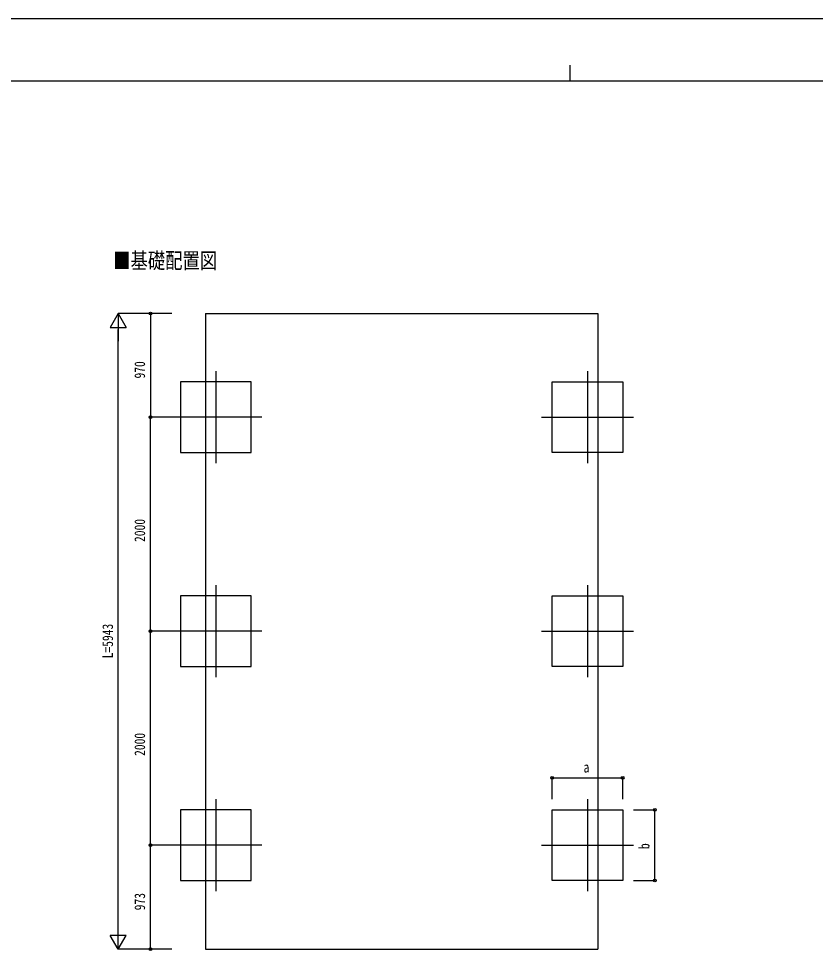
# Model space of a CAD drawing. Units: millimetres, scale not verified. Extents: x -12615 to 12615, y -8910 to 8910.
# Drawn here: x -5168 to 2280, y 155 to 8910 of the extents above; entities that cross this region are included whole.
import ezdxf
from ezdxf.enums import TextEntityAlignment as Align

# ---------------------------------------------------------------- set-up
doc = ezdxf.new("R2010")
doc.units = ezdxf.units.MM
doc.header["$LTSCALE"] = 40
for name, color, linetype in [('0-2_USER1', 3, 'Continuous'), ('0-3_YKK_12', 2, 'Continuous'), ('0-5_YKK_A1', 4, 'Continuous'), ('0-6_YKK_D', 6, 'Continuous'), ('0-7_YKK_ZWAK', 7, 'Continuous')]:
    doc.layers.add(name, color=color, linetype=linetype)
doc.styles.add('ＭＳ ゴシック', font='')
doc.styles.get('ＭＳ ゴシック').set_extended_font_data('MS Gothic')

msp = doc.modelspace()

# ---------------------------------------------------------------- linework, layer by layer
at = {"layer": '0-3_YKK_12'}
for p, q in [((-3323.86, 5614.23), (-3323.86, 4754.23)), ((149.14, 5614.23), (149.14, 4754.23)), ((-2893.86, 5184.23), (-3753.86, 5184.23)), ((-280.86, 5184.23), (579.14, 5184.23)), ((-3323.86, 3614.23), (-3323.86, 2754.23)), ((149.14, 3614.23), (149.14, 2754.23)), ((-2893.86, 3184.23), (-3753.86, 3184.23)), ((-280.86, 3184.23), (579.14, 3184.23)), ((-3323.86, 1614.23), (-3323.86, 754.23)), ((149.14, 1614.23), (149.14, 754.23)), ((-2893.86, 1184.23), (-3753.86, 1184.23)), ((-280.86, 1184.23), (579.14, 1184.23))]:
    msp.add_line(p, q, dxfattribs=at)
at = {"layer": '0-5_YKK_A1'}
for p, q in [((-3422.36, 6154.14), (-3422.36, 211.43)), ((-3422.36, 211.43), (247.64, 211.43))]:
    msp.add_line(p, q, dxfattribs=at)
msp.add_lwpolyline([(-3422.36, 6154.14), (247.64, 6154.14), (247.64, 211.43)], dxfattribs=at)
for points in [[(-2993.86, 4854.23), (-2993.86, 5514.23), (-3653.86, 5514.23), (-3653.86, 4854.23)], [(-180.86, 4854.23), (-180.86, 5514.23), (479.14, 5514.23), (479.14, 4854.23)], [(-2993.86, 2854.23), (-2993.86, 3514.23), (-3653.86, 3514.23), (-3653.86, 2854.23)], [(-180.86, 2854.23), (-180.86, 3514.23), (479.14, 3514.23), (479.14, 2854.23)], [(-2993.86, 854.23), (-2993.86, 1514.23), (-3653.86, 1514.23), (-3653.86, 854.23)], [(-180.86, 854.23), (-180.86, 1514.23), (479.14, 1514.23), (479.14, 854.23)]]:
    msp.add_lwpolyline(points, close=True, dxfattribs=at)
at = {"layer": '0-6_YKK_D'}
for p, q in [((-4236.86, 6154.14), (-4311.86, 6024.24)), ((-3736.86, 6154.14), (-4237.86, 6154.14)), ((-4236.86, 6154.14), (-4161.86, 6024.24)), ((-4236.86, 6154.14), (-4236.86, 5894.34)), ((-3736.86, 6154.14), (-3937.86, 6154.14)), ((-3936.86, 6154.14), (-3936.86, 5184.23)), ((-4311.86, 6024.24), (-4161.86, 6024.24)), ((-4236.86, 361.43), (-4236.86, 6004.14)), ((-3736.86, 5184.23), (-3937.86, 5184.23)), ((-3736.86, 5184.23), (-3937.86, 5184.23)), ((-3936.86, 3184.23), (-3936.86, 5184.23)), ((-3736.86, 3184.23), (-3937.86, 3184.23)), ((-3736.86, 3184.23), (-3937.86, 3184.23)), ((-3936.86, 1184.23), (-3936.86, 3184.23)), ((-180.86, 1614.23), (-180.86, 1815.23)), ((-180.86, 1814.23), (479.14, 1814.23)), ((479.14, 1614.23), (479.14, 1815.23)), ((579.14, 1514.23), (780.14, 1514.23)), ((779.14, 854.23), (779.14, 1514.23)), ((-3736.86, 1184.23), (-3937.86, 1184.23)), ((-3736.86, 1184.23), (-3937.86, 1184.23)), ((-3936.86, 211.43), (-3936.86, 1184.23)), ((579.14, 854.23), (780.14, 854.23)), ((-4236.86, 211.43), (-4236.86, 471.24)), ((-4236.86, 211.43), (-4311.86, 341.33)), ((-4161.86, 341.33), (-4311.86, 341.33)), ((-4236.86, 211.43), (-4161.86, 341.33)), ((-3736.86, 211.43), (-4237.86, 211.43)), ((-3736.86, 211.43), (-3937.86, 211.43))]:
    msp.add_line(p, q, dxfattribs=at)
for centre in [(-3936.86, 6154.14), (-3936.86, 5184.23), (-3936.86, 5184.23), (-3936.86, 3184.23), (-3936.86, 3184.23), (-180.86, 1814.23), (479.14, 1814.23), (779.14, 1514.23), (-3936.86, 1184.23), (-3936.86, 1184.23), (779.14, 854.23), (-3936.86, 211.43)]:
    msp.add_circle(centre, 12.75, dxfattribs=at)
at = {"layer": '0-7_YKK_ZWAK'}
for p, q in [((-14.94, 8475), (-14.94, 8325)), ((11685.06, 8325), (-11714.94, 8325))]:
    msp.add_line(p, q, dxfattribs=at)
msp.add_lwpolyline([(-12615, -8910), (12615, -8910), (12615, 8910), (-12615, 8910)], close=True, dxfattribs=at)

# ---------------------------------------------------------------- texts
at = {"layer": '0-2_USER1', "style": 'ＭＳ ゴシック', "width": 0.8}
msp.add_text('■基礎配置図', height=148.5, dxfattribs=at).set_placement((-4284.86, 6530.38), align=Align.BOTTOM_LEFT)
at = {"layer": '0-6_YKK_D', "style": 'ＭＳ ゴシック', "width": 0.8}
for s, p in [('970', (-3956.86, 5546.79)), ('2000', (-3956.86, 4018.63)), ('L=5943', (-4256.86, 2930.79)), ('2000', (-3956.86, 2018.63)), ('b', (759.14, 1148.23)), ('973', (-3956.86, 575.43))]:
    msp.add_text(s, height=98.97, rotation=90, dxfattribs=at).set_placement(p, align=Align.BOTTOM_LEFT)
msp.add_text('a', height=98.97, dxfattribs=at).set_placement((113.14, 1834.23), align=Align.BOTTOM_LEFT)

doc.saveas('drawing.dxf')
